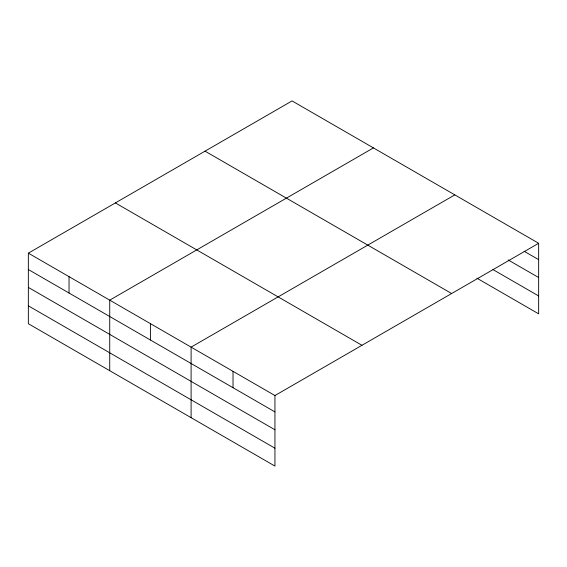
<?xml version="1.0" encoding="UTF-8"?>
<svg xmlns="http://www.w3.org/2000/svg" width="567" height="567" viewBox="0 0 567 567"><rect width="100%" height="100%" fill="white"/><g stroke="black" fill="none" stroke-linecap="round" stroke-linejoin="round"><path stroke-width="0.85" d="M538.65 243.286L292.055 100.919L28.35 253.165L28.35 323.714L274.945 466.081L274.945 395.539L538.65 243.286L538.65 313.834L476.911 278.191M373.433 147.902L109.729 300.149L109.729 370.69M454.805 194.885L191.1 347.132L191.1 417.673M524.17 251.294L538.65 259.651M508.16 259.927L538.65 277.532M492.921 269.552L538.65 295.953M205.034 151.162L451.63 293.529M115.37 202.922L361.966 345.296M28.35 253.165L274.945 395.539M28.35 269.531L274.945 411.904M28.35 287.412L274.945 429.779M28.35 305.833L274.945 448.199M233.023 371.335L233.023 387.7M150.411 323.644L150.411 340.009M69.039 276.661L69.039 293.026"/></g></svg>
